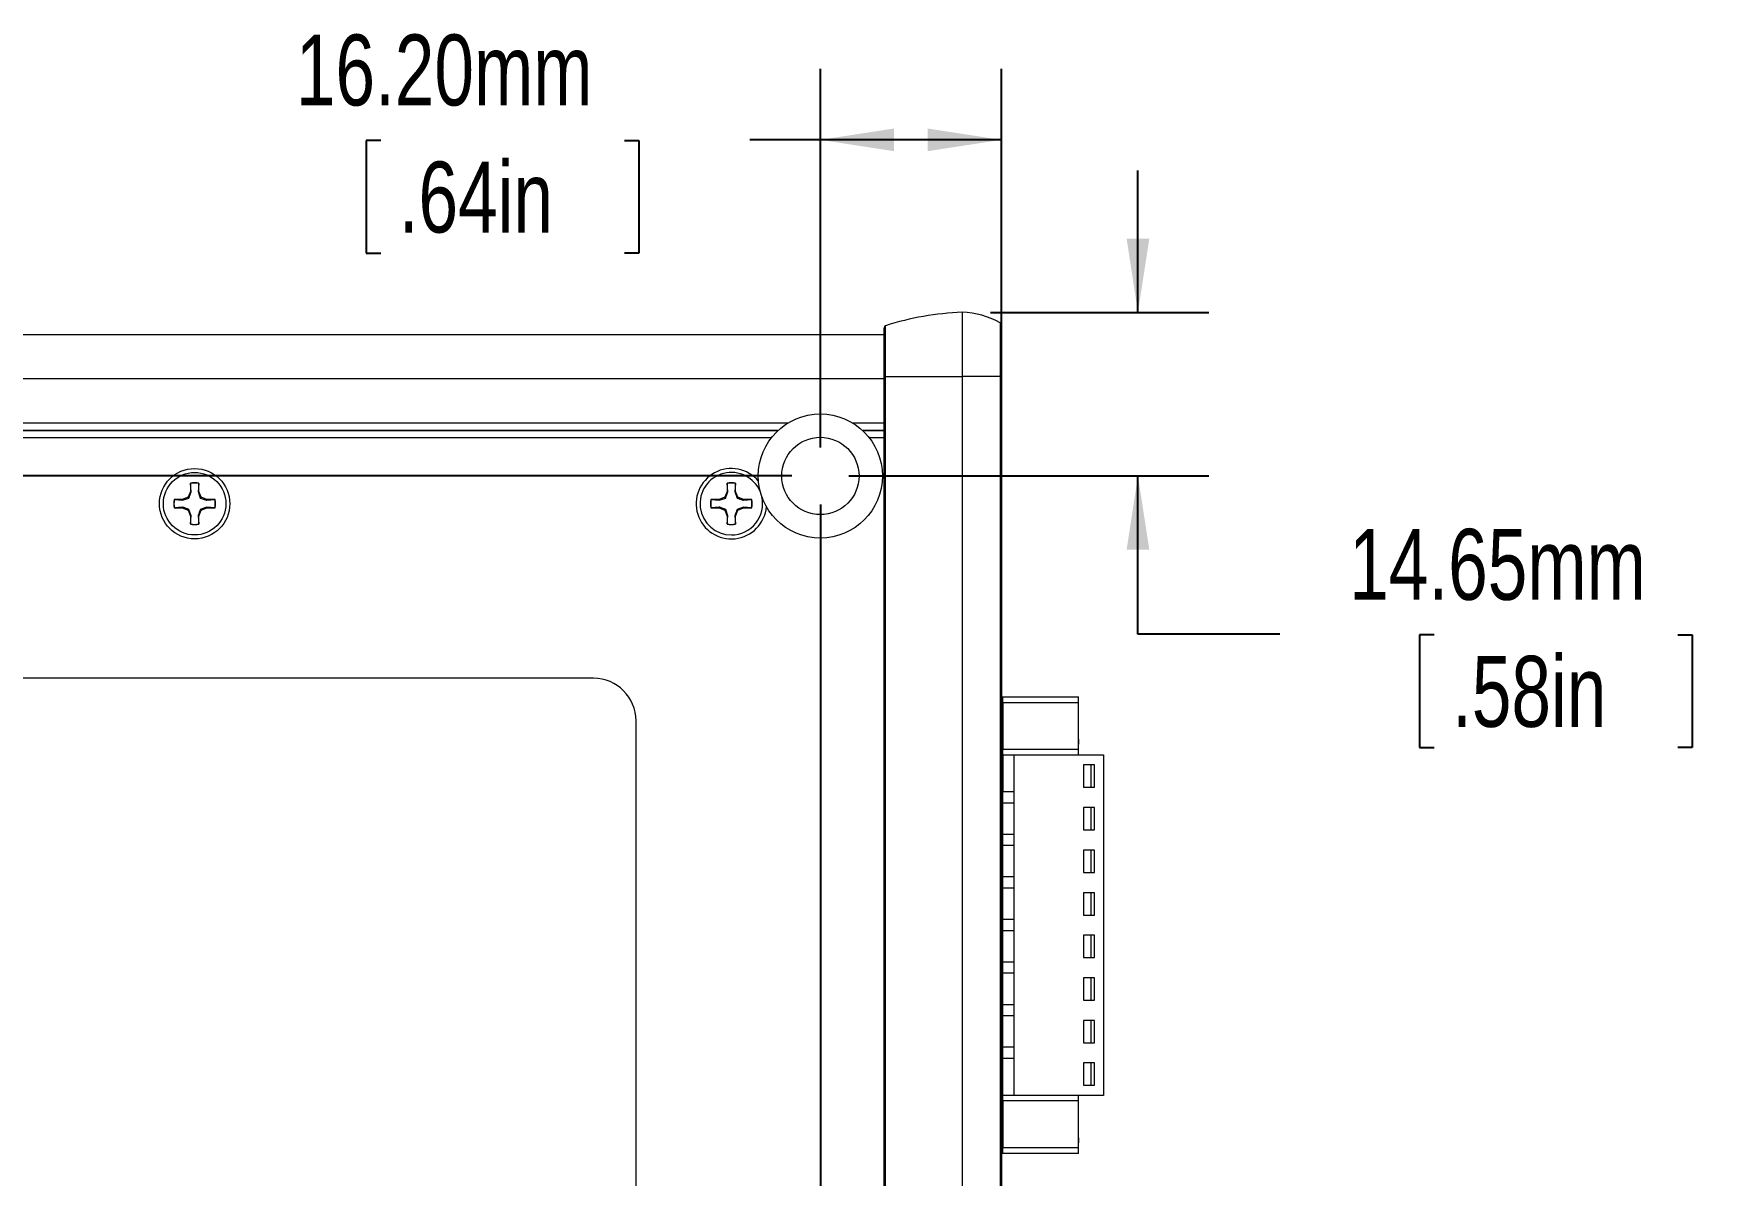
# Model space of a CAD drawing. Header units: millimetres. Extents: x 6 to 425, y 6 to 273.
# Drawn here: x 210.4 to 285.3, y 53.8 to 105 of the extents above; entities that cross this region are included whole.
import ezdxf

# ---------------------------------------------------------------- set-up
doc = ezdxf.new("R2010")
doc.units = ezdxf.units.MM
doc.layers.add('ITAR', color=7, linetype='Continuous')
doc.styles.add('SLDTEXTSTYLE0', font='TXT', dxfattribs={"width": 0.75})
doc.dimstyles.new('SLDDIMSTYLE0', dxfattribs={"dimtxt": 3.175, "dimasz": 3.302, "dimexe": 0, "dimexo": 0.0625, "dimgap": 0.79375, "dimtad": 0, "dimtih": 1, "dimtoh": 1, "dimlfac": 2, "dimrnd": 1e-09, "dimzin": 4, "dimdsep": 46, "dimtxsty": 'SLDTEXTSTYLE0', "dimsah": 1, "dimcen": 0.09, "dimadec": 0, "dimazin": 1, "dimtfac": 1, "dimtofl": 0, "dimtmove": 0, "dimatfit": 3, "dimfxl": 1, "dimfrac": 2, "dimtolj": 1, "dimtzin": 12, "dimarcsym": 0})
doc.dimstyles.new('SLDDIMSTYLE3', dxfattribs={"dimtxt": 3.175, "dimasz": 3.302, "dimexe": 0, "dimexo": 0.0625, "dimgap": 0.79375, "dimtad": 0, "dimtih": 1, "dimtoh": 1, "dimlfac": 2, "dimrnd": 1e-09, "dimzin": 12, "dimdsep": 46, "dimtxsty": 'SLDTEXTSTYLE0', "dimsah": 1, "dimcen": 0.09, "dimadec": 0, "dimazin": 3, "dimtfac": 1, "dimtmove": 0, "dimatfit": 0, "dimfxl": 1, "dimfrac": 2, "dimtolj": 1, "dimtzin": 12, "dimarcsym": 0})

# ---------------------------------------------------------------- blocks, each defined once
blk = doc.blocks.new('_D_9')
at = {"layer": 'ITAR'}
for p, q in [((245.64, 86.418), (245.64, 103.365)), ((253.74, 90.866), (253.74, 103.365)), ((225.965, 100.166), (225.32, 100.166)), ((225.32, 100.166), (225.32, 95.126)), ((236.869, 100.166), (237.513, 100.166)), ((237.513, 100.166), (237.513, 95.126)), ((245.64, 100.19), (242.481, 100.19)), ((253.74, 100.19), (245.64, 100.19)), ((225.32, 95.126), (225.965, 95.126)), ((237.513, 95.126), (236.869, 95.126))]:
    blk.add_line(p, q, dxfattribs=at)
for points in [[(245.64, 100.19), (248.942, 99.682), (248.942, 100.698)], [(253.74, 100.19), (250.438, 100.698), (250.438, 99.682)]]:
    blk.add_solid(points, dxfattribs=at)
at = {"layer": 'ITAR', "char_height": 3.175, "attachment_point": 1, "style": 'SLDTEXTSTYLE0'}
for s, insert in [('16.20mm', (222.17, 104.904)), ('.64in', (226.771, 99.218))]:
    blk.add_mtext(s, dxfattribs=dict(at, insert=insert))
blk = doc.blocks.new('_D_10')
at = {"layer": 'ITAR'}
for p, q in [((259.853, 92.471), (259.853, 98.821)), ((253.257, 92.471), (263.028, 92.471)), ((246.91, 85.148), (263.028, 85.148)), ((259.853, 78.067), (259.853, 85.148)), ((266.203, 78.067), (259.853, 78.067)), ((273.103, 78.043), (272.459, 78.043)), ((272.459, 78.043), (272.459, 73.003)), ((284.007, 78.043), (284.652, 78.043)), ((284.652, 78.043), (284.652, 73.003)), ((272.459, 73.003), (273.103, 73.003)), ((284.652, 73.003), (284.007, 73.003))]:
    blk.add_line(p, q, dxfattribs=at)
for points in [[(259.853, 92.471), (260.361, 95.773), (259.345, 95.773)], [(259.853, 85.148), (259.345, 81.846), (260.361, 81.846)]]:
    blk.add_solid(points, dxfattribs=at)
at = {"layer": 'ITAR', "char_height": 3.175, "attachment_point": 1, "style": 'SLDTEXTSTYLE0'}
for s, insert in [('14.65mm', (269.308, 82.781)), ('.58in', (273.91, 77.096))]:
    blk.add_mtext(s, dxfattribs=dict(at, insert=insert))
blk = doc.blocks.new('_D_12')
at = {"layer": 'ITAR'}
for p, q in [((244.37, 85.148), (141.919, 85.148)), ((145.094, 85.148), (145.094, 67.76)), ((138.47, 62.027), (137.825, 62.027)), ((137.825, 62.027), (137.825, 56.986)), ((151.719, 62.027), (152.364, 62.027)), ((152.364, 62.027), (152.364, 56.986)), ((137.825, 56.986), (138.47, 56.986)), ((152.364, 56.986), (151.719, 56.986)), ((145.094, 35.295), (145.094, 56.341)), ((244.37, 35.295), (141.919, 35.295))]:
    blk.add_line(p, q, dxfattribs=at)
for points in [[(145.094, 85.148), (144.586, 81.846), (145.602, 81.846)], [(145.094, 35.295), (145.602, 38.597), (144.586, 38.597)]]:
    blk.add_solid(points, dxfattribs=at)
at = {"layer": 'ITAR', "char_height": 3.175, "attachment_point": 1, "style": 'SLDTEXTSTYLE0'}
for s, insert in [('99.70mm', (135.847, 66.764)), ('3.93in', (139.276, 61.079))]:
    blk.add_mtext(s, dxfattribs=dict(at, insert=insert))
blk = doc.blocks.new('_D_13')
at = {"layer": 'ITAR'}
for p, q in [((178.34, 83.878), (178.34, 16.445)), ((245.64, 83.878), (245.64, 16.445)), ((178.34, 19.62), (200.457, 19.62)), ((206.069, 19.596), (205.424, 19.596)), ((205.424, 19.596), (205.424, 14.555)), ((219.319, 19.596), (219.964, 19.596)), ((219.964, 19.596), (219.964, 14.555)), ((245.64, 19.62), (224.931, 19.62)), ((205.424, 14.555), (206.069, 14.555)), ((219.964, 14.555), (219.319, 14.555))]:
    blk.add_line(p, q, dxfattribs=at)
for points in [[(178.34, 19.62), (181.642, 19.112), (181.642, 20.128)], [(245.64, 19.62), (242.338, 20.128), (242.338, 19.112)]]:
    blk.add_solid(points, dxfattribs=at)
at = {"layer": 'ITAR', "char_height": 3.175, "attachment_point": 1, "style": 'SLDTEXTSTYLE0'}
for s, insert in [('134.60mm', (202.274, 24.333)), ('5.30in', (206.875, 18.648))]:
    blk.add_mtext(s, dxfattribs=dict(at, insert=insert))

msp = doc.modelspace()

# ---------------------------------------------------------------- linework, layer by layer
at = {"color": 7, "linetype": 'Continuous', "lineweight": 15}
for p, q in [((251.9869, 92.4714), (251.9869, 89.5965)), ((251.9927, 92.4714), (251.9927, 89.5965)), ((248.4898, 91.4715), (175.4898, 91.4715)), ((248.5589, 89.5965), (248.5589, 91.8691)), ((253.6893, 92.0008), (253.6893, 89.5965)), ((248.4898, 89.5965), (248.5589, 89.5965)), ((248.4898, 30.8465), (248.4898, 89.5965)), ((248.5589, 30.8465), (248.5589, 89.5965)), ((248.5589, 89.5965), (251.9869, 89.5965)), ((251.9869, 89.5965), (251.9869, 30.8465)), ((251.9927, 89.5965), (251.9869, 89.5965)), ((251.9927, 89.5965), (251.9927, 30.8465)), ((253.6893, 89.5965), (251.9927, 89.5965)), ((253.6893, 89.5965), (253.6893, 30.8465)), ((253.7398, 89.5965), (253.6893, 89.5965)), ((253.7398, 89.5965), (253.7398, 30.8465)), ((179.7849, 87.5202), (244.1947, 87.5202)), ((180.209, 87.2027), (243.7705, 87.2027)), ((243.7371, 87.1718), (180.2425, 87.1718)), ((243.4478, 86.8543), (180.5318, 86.8543)), ((247.0849, 87.5202), (248.4898, 87.5202)), ((247.509, 87.2027), (248.4898, 87.2027)), ((248.4898, 87.1718), (247.5425, 87.1718)), ((248.4898, 86.8543), (247.8318, 86.8543)), ((217.4511, 84.8214), (217.4511, 84.4575)), ((217.4543, 84.8121), (217.4511, 84.8214)), ((217.4857, 84.4507), (217.4543, 84.8121)), ((217.8213, 84.8121), (217.7898, 84.4507)), ((217.8213, 84.8121), (217.8244, 84.8214)), ((217.8244, 84.4575), (217.8244, 84.8214)), ((241.4701, 84.8214), (241.4701, 84.4575)), ((241.4733, 84.8121), (241.4701, 84.8214)), ((241.5047, 84.4507), (241.4733, 84.8121)), ((241.8403, 84.8121), (241.8088, 84.4507)), ((241.8403, 84.8121), (241.8434, 84.8214)), ((241.8434, 84.4575), (241.8434, 84.8214)), ((217.0872, 84.0936), (216.7233, 84.0936)), ((216.7326, 84.0904), (216.7233, 84.0936)), ((216.7326, 84.0904), (217.0941, 84.059)), ((217.3445, 84.2002), (217.0872, 84.0936)), ((217.0941, 84.059), (217.0872, 84.0936)), ((217.0941, 84.059), (217.3849, 84.1599)), ((217.4511, 84.4575), (217.3445, 84.2002)), ((217.3849, 84.1599), (217.3445, 84.2002)), ((217.4857, 84.4507), (217.4511, 84.4575)), ((217.7898, 84.4507), (217.8244, 84.4575)), ((217.7898, 84.4507), (217.8907, 84.1599)), ((217.931, 84.2002), (217.8244, 84.4575)), ((217.8907, 84.1599), (217.931, 84.2002)), ((218.1883, 84.0936), (217.931, 84.2002)), ((218.1815, 84.059), (218.1883, 84.0936)), ((218.1815, 84.059), (218.5429, 84.0904)), ((218.5523, 84.0936), (218.1883, 84.0936)), ((218.5429, 84.0904), (218.5523, 84.0936)), ((241.1062, 84.0936), (240.7423, 84.0936)), ((240.7516, 84.0904), (240.7423, 84.0936)), ((240.7516, 84.0904), (241.1131, 84.059)), ((241.3635, 84.2002), (241.1062, 84.0936)), ((241.1131, 84.059), (241.1062, 84.0936)), ((241.1131, 84.059), (241.4039, 84.1599)), ((241.4701, 84.4575), (241.3635, 84.2002)), ((241.4039, 84.1599), (241.3635, 84.2002)), ((241.5047, 84.4507), (241.4701, 84.4575)), ((241.8088, 84.4507), (241.8434, 84.4575)), ((241.8088, 84.4507), (241.9097, 84.1599)), ((241.95, 84.2002), (241.8434, 84.4575)), ((241.9097, 84.1599), (241.95, 84.2002)), ((242.2073, 84.0936), (241.95, 84.2002)), ((242.2005, 84.059), (242.2073, 84.0936)), ((242.2005, 84.059), (242.5619, 84.0904)), ((242.5713, 84.0936), (242.2073, 84.0936)), ((242.5619, 84.0904), (242.5713, 84.0936)), ((216.7326, 83.7235), (216.7233, 83.7203)), ((216.7233, 83.7203), (217.0872, 83.7203)), ((217.0941, 83.7549), (216.7326, 83.7235)), ((217.0941, 83.7549), (217.0872, 83.7203)), ((217.0872, 83.7203), (217.3445, 83.6137)), ((217.3849, 83.654), (217.3445, 83.6137)), ((217.3445, 83.6137), (217.4511, 83.3564)), ((217.4857, 83.3633), (217.3849, 83.654)), ((217.4857, 83.3633), (217.4511, 83.3564)), ((217.4511, 83.3564), (217.4511, 82.9925)), ((217.4543, 83.0018), (217.4857, 83.3633)), ((217.7898, 83.3633), (217.8244, 83.3564)), ((217.7898, 83.3633), (217.8213, 83.0018)), ((217.8244, 83.3564), (217.931, 83.6137)), ((217.8244, 82.9925), (217.8244, 83.3564)), ((218.1815, 83.7549), (217.8907, 83.654)), ((217.8907, 83.654), (217.931, 83.6137)), ((217.931, 83.6137), (218.1883, 83.7203)), ((218.1815, 83.7549), (218.1883, 83.7203)), ((218.5429, 83.7235), (218.1815, 83.7549)), ((218.1883, 83.7203), (218.5523, 83.7203)), ((218.5429, 83.7235), (218.5523, 83.7203)), ((240.7516, 83.7235), (240.7423, 83.7203)), ((240.7423, 83.7203), (241.1062, 83.7203)), ((241.1131, 83.7549), (240.7516, 83.7235)), ((241.1131, 83.7549), (241.1062, 83.7203)), ((241.1062, 83.7203), (241.3635, 83.6137)), ((241.4039, 83.654), (241.3635, 83.6137)), ((241.3635, 83.6137), (241.4701, 83.3564)), ((241.5047, 83.3633), (241.4039, 83.654)), ((241.5047, 83.3633), (241.4701, 83.3564)), ((241.4701, 83.3564), (241.4701, 82.9925)), ((241.4733, 83.0018), (241.5047, 83.3633)), ((241.8088, 83.3633), (241.8434, 83.3564)), ((241.8088, 83.3633), (241.8403, 83.0018)), ((241.8434, 83.3564), (241.95, 83.6137)), ((241.8434, 82.9925), (241.8434, 83.3564)), ((242.2005, 83.7549), (241.9097, 83.654)), ((241.9097, 83.654), (241.95, 83.6137)), ((241.95, 83.6137), (242.2073, 83.7203)), ((242.2005, 83.7549), (242.2073, 83.7203)), ((242.5619, 83.7235), (242.2005, 83.7549)), ((242.2073, 83.7203), (242.5713, 83.7203)), ((242.5619, 83.7235), (242.5713, 83.7203)), ((217.4543, 83.0018), (217.4511, 82.9925)), ((217.8213, 83.0018), (217.8244, 82.9925)), ((241.4733, 83.0018), (241.4701, 82.9925)), ((241.8403, 83.0018), (241.8434, 82.9925)), ((235.4848, 76.0965), (188.4948, 76.0965)), ((253.7398, 75.265), (253.8133, 75.265)), ((253.8133, 75.2675), (257.1883, 75.2675)), ((253.8133, 75.2675), (253.8133, 75.265)), ((253.8133, 72.9175), (253.8133, 75.265)), ((253.8133, 75.0175), (257.1883, 75.0175)), ((253.8133, 75.0175), (253.8133, 72.9175)), ((257.1883, 75.0175), (257.1883, 75.2675)), ((257.1883, 72.9175), (257.1883, 75.0175)), ((237.3898, 46.2515), (237.3898, 74.1915)), ((253.8133, 72.9175), (257.1883, 72.9175)), ((253.8133, 72.6675), (253.8133, 72.9175)), ((253.8133, 72.6675), (253.8133, 71.0125)), ((253.8133, 72.6675), (254.3133, 72.6675)), ((254.3133, 72.6675), (258.3133, 72.6675)), ((254.3133, 57.4275), (254.3133, 72.6675)), ((257.1883, 72.6675), (257.1883, 72.9175)), ((258.3133, 72.6675), (258.3133, 57.4275)), ((257.9133, 72.215), (257.4133, 72.215)), ((257.4133, 72.215), (257.4133, 71.215)), ((257.7633, 71.215), (257.7633, 72.215)), ((257.9133, 71.215), (257.9133, 72.215)), ((257.4133, 71.215), (257.9133, 71.215)), ((254.3133, 71.0125), (253.8133, 71.0125)), ((253.8133, 70.5125), (253.8133, 71.0125)), ((254.3133, 70.5125), (253.8133, 70.5125)), ((253.8133, 69.1075), (253.8133, 70.5125)), ((257.9133, 70.31), (257.4133, 70.31)), ((257.4133, 70.31), (257.4133, 69.31)), ((257.7633, 69.31), (257.7633, 70.31)), ((257.9133, 69.31), (257.9133, 70.31)), ((254.3133, 69.1075), (253.8133, 69.1075)), ((253.8133, 68.6075), (253.8133, 69.1075)), ((257.4133, 69.31), (257.9133, 69.31)), ((254.3133, 68.6075), (253.8133, 68.6075)), ((253.8133, 67.2025), (253.8133, 68.6075)), ((257.9133, 68.405), (257.4133, 68.405)), ((257.4133, 68.405), (257.4133, 67.405)), ((257.7633, 67.405), (257.7633, 68.405)), ((257.9133, 67.405), (257.9133, 68.405)), ((257.4133, 67.405), (257.9133, 67.405)), ((254.3133, 67.2025), (253.8133, 67.2025)), ((253.8133, 66.7025), (253.8133, 67.2025)), ((254.3133, 66.7025), (253.8133, 66.7025)), ((253.8133, 65.2975), (253.8133, 66.7025)), ((257.9133, 66.5), (257.4133, 66.5)), ((257.4133, 66.5), (257.4133, 65.5)), ((257.7633, 65.5), (257.7633, 66.5)), ((257.9133, 65.5), (257.9133, 66.5)), ((254.3133, 65.2975), (253.8133, 65.2975)), ((253.8133, 64.7975), (253.8133, 65.2975)), ((257.4133, 65.5), (257.9133, 65.5)), ((254.3133, 64.7975), (253.8133, 64.7975)), ((253.8133, 63.3925), (253.8133, 64.7975)), ((257.9133, 64.595), (257.4133, 64.595)), ((257.4133, 64.595), (257.4133, 63.595)), ((257.7633, 63.595), (257.7633, 64.595)), ((257.9133, 63.595), (257.9133, 64.595)), ((254.3133, 63.3925), (253.8133, 63.3925)), ((253.8133, 62.8925), (253.8133, 63.3925)), ((257.4133, 63.595), (257.9133, 63.595)), ((254.3133, 62.8925), (253.8133, 62.8925)), ((253.8133, 61.4875), (253.8133, 62.8925)), ((257.9133, 62.69), (257.4133, 62.69)), ((257.4133, 62.69), (257.4133, 61.69)), ((257.7633, 61.69), (257.7633, 62.69)), ((257.9133, 61.69), (257.9133, 62.69)), ((254.3133, 61.4875), (253.8133, 61.4875)), ((253.8133, 60.9875), (253.8133, 61.4875)), ((257.4133, 61.69), (257.9133, 61.69)), ((254.3133, 60.9875), (253.8133, 60.9875)), ((253.8133, 59.5825), (253.8133, 60.9875)), ((257.9133, 60.785), (257.4133, 60.785)), ((257.4133, 60.785), (257.4133, 59.785)), ((257.7633, 59.785), (257.7633, 60.785)), ((257.9133, 59.785), (257.9133, 60.785)), ((254.3133, 59.5825), (253.8133, 59.5825)), ((253.8133, 59.0825), (253.8133, 59.5825)), ((257.4133, 59.785), (257.9133, 59.785)), ((254.3133, 59.0825), (253.8133, 59.0825)), ((253.8133, 57.4275), (253.8133, 59.0825)), ((257.9133, 58.88), (257.4133, 58.88)), ((257.4133, 58.88), (257.4133, 57.88)), ((257.7633, 57.88), (257.7633, 58.88)), ((257.9133, 57.88), (257.9133, 58.88)), ((257.4133, 57.88), (257.9133, 57.88)), ((254.3133, 57.4275), (253.8133, 57.4275)), ((253.8133, 57.1775), (253.8133, 57.4275)), ((257.1883, 57.1775), (253.8133, 57.1775)), ((253.8133, 57.1775), (253.8133, 55.0775)), ((253.8133, 54.83), (253.8133, 57.1775)), ((258.3133, 57.4275), (254.3133, 57.4275)), ((257.1883, 57.1775), (257.1883, 57.4275)), ((257.1883, 55.0775), (257.1883, 57.1775)), ((253.8133, 54.83), (253.7398, 54.83)), ((257.1883, 55.0775), (253.8133, 55.0775)), ((253.8133, 54.83), (253.8133, 54.8275)), ((257.1883, 54.8275), (253.8133, 54.8275)), ((257.1883, 54.8275), (257.1883, 55.0775))]:
    msp.add_line(p, q, dxfattribs=at)
at = {"color": 8, "linetype": 'Continuous', "lineweight": 15}
msp.add_line((248.4898, 89.4989), (175.4898, 89.4989), dxfattribs=at)
at = {"color": 7, "linetype": 'Continuous', "lineweight": 15}
for centre, radius in [((245.6398, 85.1475), 2.7781), ((245.6398, 85.1475), 1.7304), ((217.6378, 83.907), 1.575), ((217.6378, 83.907), 1.4)]:
    msp.add_circle(centre, radius, dxfattribs=at)
for centre, radius, start, end in [((252.4148, 79.9787), 12.5, 91.961721, 107.967149), ((251.9903, 92.3714), 0.1, 88.679382, 91.961721), ((251.9098, 88.8792), 3.5932, 60.314741, 88.679382), ((248.5898, 91.774), 0.1, 107.967149, 180), ((253.6398, 91.9139), 0.1, 0, 60.314741), ((241.6568, 83.907), 1.575, 39.510126, 355.089177), ((217.6378, 83.907), 0.9333, 78.463041, 101.536959), ((217.6378, 83.907), 0.9236, 78.541282, 101.458718), ((241.6568, 83.907), 1.4, 21.771539, 270), ((241.6568, 83.907), 0.9333, 78.463041, 101.536959), ((241.6568, 83.907), 0.9236, 78.541282, 101.458718), ((217.6378, 83.907), 0.9333, 168.463041, 191.536959), ((217.6378, 83.907), 0.9236, 168.541282, 191.458718), ((217.6378, 83.907), 0.9236, 348.541282, 11.458718), ((217.6378, 83.907), 0.9333, 348.463041, 11.536959), ((241.6568, 83.907), 0.9333, 168.463041, 191.536959), ((241.6568, 83.907), 0.9236, 168.541282, 191.458718), ((241.6568, 83.907), 1.4, 270, 12.827764), ((241.6568, 83.907), 0.9236, 348.541282, 11.458718), ((241.6568, 83.907), 0.9333, 348.463041, 11.536959), ((217.6378, 83.907), 0.9333, 258.463041, 281.536959), ((217.6378, 83.907), 0.9236, 258.541282, 281.458718), ((241.6568, 83.907), 0.9333, 258.463041, 281.536959), ((241.6568, 83.907), 0.9236, 258.541282, 281.458718), ((235.4848, 74.1915), 1.905, 0, 90)]:
    msp.add_arc(centre, radius, start, end, dxfattribs=at)
for points, knots in [([(248.4898, 89.5965), (248.4898, 89.8704), (248.4898, 90.2918), (248.4898, 90.7987), (248.4898, 91.1476), (248.4898, 91.4286), (248.4898, 91.7002), (248.4898, 91.7449), (248.4898, 91.774)], [0, 0, 0, 0, 0.2394568, 0.3683607, 0.5, 0.6316393, 0.7605432, 1, 1, 1, 1]), ([(253.7398, 91.9139), (253.7398, 91.883), (253.7398, 91.8353), (253.7398, 91.5464), (253.7398, 91.2473), (253.7398, 90.876), (253.7398, 90.3364), (253.7398, 89.888), (253.7398, 89.5965)], [0, 0, 0, 0, 0.2394568, 0.3683607, 0.5, 0.6316393, 0.7605432, 1, 1, 1, 1]), ([(217.3849, 84.1599), (217.414, 84.2417), (217.45, 84.3429), (217.48, 84.4334), (217.4857, 84.4507)], [0, 0, 0, 0, 0.8090082, 1, 1, 1, 1]), ([(217.8907, 84.1599), (217.9726, 84.1307), (218.0737, 84.0947), (218.1642, 84.0648), (218.1815, 84.059)], [0, 0, 0, 0, 0.8090082, 1, 1, 1, 1]), ([(241.4039, 84.1599), (241.433, 84.2417), (241.469, 84.3429), (241.499, 84.4334), (241.5047, 84.4507)], [0, 0, 0, 0, 0.8090082, 1, 1, 1, 1]), ([(241.9097, 84.1599), (241.9916, 84.1307), (242.0927, 84.0947), (242.1832, 84.0648), (242.2005, 84.059)], [0, 0, 0, 0, 0.8090082, 1, 1, 1, 1]), ([(217.3849, 83.654), (217.303, 83.6832), (217.2018, 83.7192), (217.1114, 83.7492), (217.0941, 83.7549)], [0, 0, 0, 0, 0.80900822, 1, 1, 1, 1]), ([(217.8907, 83.654), (217.8616, 83.5722), (217.8255, 83.471), (217.7956, 83.3805), (217.7898, 83.3633)], [0, 0, 0, 0, 0.8090082, 1, 1, 1, 1]), ([(241.4039, 83.654), (241.322, 83.6832), (241.2208, 83.7192), (241.1304, 83.7492), (241.1131, 83.7549)], [0, 0, 0, 0, 0.80900822, 1, 1, 1, 1]), ([(241.9097, 83.654), (241.8806, 83.5722), (241.8445, 83.471), (241.8146, 83.3805), (241.8088, 83.3633)], [0, 0, 0, 0, 0.8090082, 1, 1, 1, 1]), ([(257.1883, 73.3638), (257.1883, 73.3484), (257.1883, 73.2607), (257.1883, 73.169), (257.1883, 73.1495), (257.1883, 73.14)], [0, 0, 0, 0, 0.0988358, 0.5623296, 1, 1, 1, 1]), ([(257.1883, 55.5288), (257.1883, 55.5134), (257.1883, 55.4257), (257.1883, 55.334), (257.1883, 55.3145), (257.1883, 55.305)], [0, 0, 0, 0, 0.0988358, 0.5623296, 1, 1, 1, 1])]:
    msp.add_open_spline(points, degree=3, knots=knots, dxfattribs=at)

# ---------------------------------------------------------------- dimensions: what is measured, and where the dimension line sits
at = {"layer": 'ITAR'}
for base, p1, picture, middle in [((245.6398, 100.1901), (253.7398, 89.5965), '_D_9', (231.4167, 100.1901)), ((245.6398, 19.6199), (178.3398, 85.1475), '_D_13', (212.6939, 19.6199))]:
    dim = msp.add_linear_dim(base=base, p1=p1, p2=(245.6398, 85.1475), dimstyle='SLDDIMSTYLE0', dxfattribs=at)
    dim.commit()
    dim.dimension.update_dxf_attribs({"geometry": picture, "text_midpoint": middle, "dimtype": 160})
for base, p1, p2, dimstyle, picture, middle in [((259.8533, 85.1475), (251.9869, 92.4714), (245.6398, 85.1475), 'SLDDIMSTYLE3', '_D_10', (259.8533, 78.0674)), ((145.0944, 35.2954), (245.6398, 85.1475), (245.6398, 35.2954), 'SLDDIMSTYLE0', '_D_12', (145.0944, 62.0508))]:
    dim = msp.add_linear_dim(base=base, p1=p1, p2=p2, angle=90, dimstyle=dimstyle, dxfattribs=at)
    dim.commit()
    dim.dimension.update_dxf_attribs({"geometry": picture, "text_midpoint": middle, "dimtype": 160})

doc.saveas('drawing.dxf')
